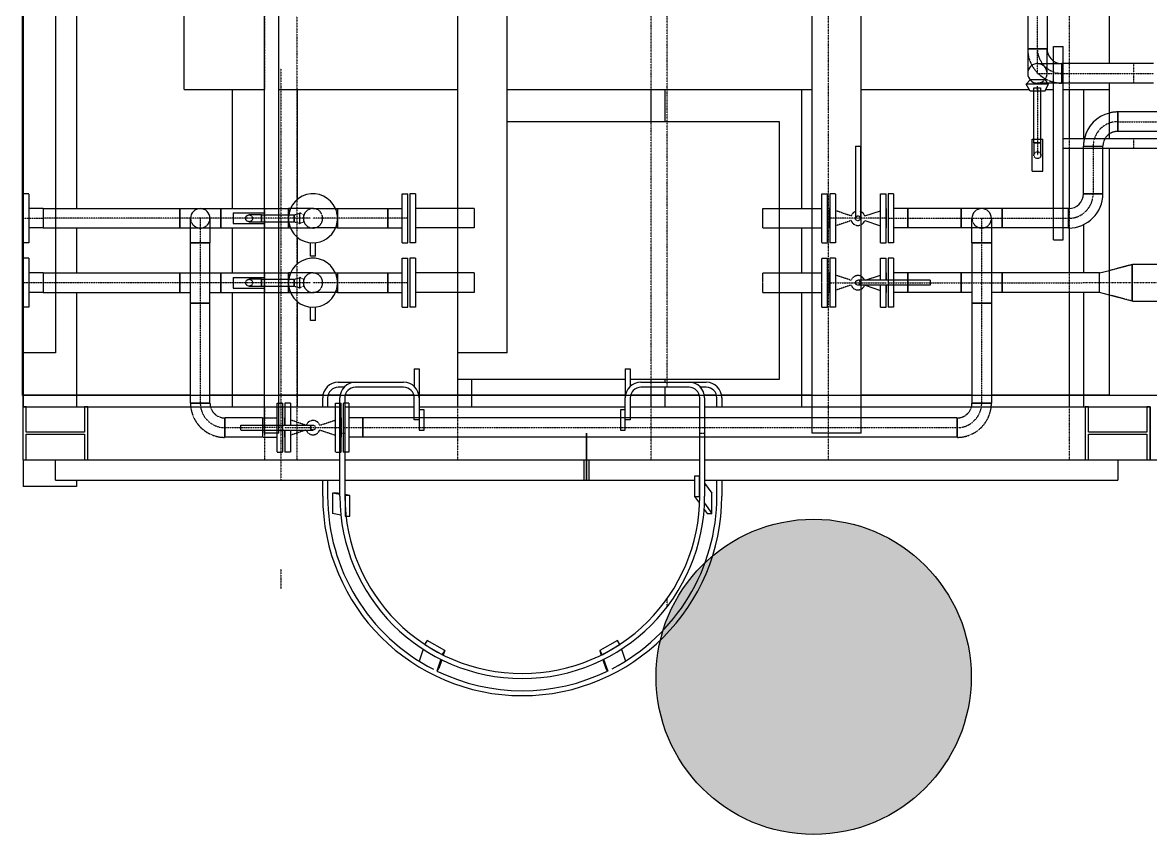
# Model space of a CAD drawing. Header units: millimetres. Extents: x -10011772 to -8149599, y 2847708 to 3434448.
# Drawn here: x -9499028 to -9492022, y 3147777 to 3152819 of the extents above; entities that cross this region are included whole.
import ezdxf

# ---------------------------------------------------------------- set-up
doc = ezdxf.new("R2010")
doc.units = ezdxf.units.MM
for name, pattern in [('DASHDOT2', [0.5, 0.25, -0.125, 0, -0.125]), ('DIVIDE2', [0.625, 0.25, -0.125, 0, -0.125, 0, -0.125]), ('HIDDEN2', [0.1875, 0.125, -0.0625])]:
    doc.linetypes.add(name, pattern=pattern)
doc.layers.add('总平面底图', color=9, linetype='Continuous')
doc.layers.add('电气-接地设计-接地线', color=3, linetype='接地线')
doc.styles.add('EESLTYPE', font='TXT.shx')
doc.linetypes.add('接地线', pattern='A,500,["/",EESLTYPE,S=200,R=0,X=0,Y=-100],-200,60,-200', length=960)

# ---------------------------------------------------------------- blocks, each defined once
blk = doc.blocks.new('总平面底图 爆炸危险区 LOCATION I')
at = {"layer": '总平面底图'}
for p, q in [((225213, 111527.7), (225213, 114327.7)), ((232813, 111527.7), (225213, 111527.7))]:
    blk.add_line(p, q, dxfattribs=at)
at = {"layer": '总平面底图', "linetype": 'Continuous'}
for p, q in [((228588.4, 112557.9), (228588.4, 114327.7)), ((225214.9, 114227.7), (225214.9, 111660.2)), ((225315, 114227.7), (225315, 111660.2)), ((226564.9, 111660.2), (226564.9, 113177.7)), ((226717.8, 111660.2), (226717.8, 113177.7)), ((227664.9, 111410.3), (227664.9, 113177.7)), ((227817.8, 111410.3), (227817.8, 113177.7)), ((225964.9, 111410.3), (225964.9, 112944)), ((226008.6, 111410.3), (226008.6, 112944)), ((225380, 112867.5), (225380, 112107.9)), ((225714.9, 112477.7), (225714.9, 112867.5)), ((225714.9, 112477.7), (225714.9, 112867.5)), ((228334.7, 112748.3), (228334.7, 112603.9)), ((228395, 112748.3), (228395, 112603.9)), ((228334.7, 112603.9), (228364.9, 112603.9)), ((228334.7, 112603.9), (228334.7, 112527.7)), ((228395, 112603.9), (228334.7, 112603.9)), ((228364.9, 112603.9), (228395, 112603.9)), ((228395, 112557.9), (228395, 112603.9)), ((228414.9, 112557.9), (228414.9, 112610.7)), ((228414.9, 112610.7), (228444.9, 112610.7)), ((228444.9, 112557.9), (228444.9, 112610.7)), ((228364.9, 112557.9), (228441.1, 112557.9)), ((228441.1, 112557.9), (228441.1, 112497.6)), ((228441.1, 112497.6), (228441.1, 112557.9)), ((228725.4, 112557.9), (228441.1, 112557.9)), ((228341.9, 112508.2), (228330.4, 112493.8)), ((228364.9, 112493.8), (228330.4, 112493.8)), ((228341.9, 112472.2), (228330.4, 112493.8)), ((228441.1, 112497.6), (228364.9, 112497.6)), ((228399.4, 112493.8), (228364.9, 112493.8)), ((228387.9, 112472.2), (228399.4, 112493.8)), ((228396.3, 112497.6), (228399.4, 112493.8)), ((228414.9, 112010.7), (228414.9, 112497.6)), ((228725.4, 112497.6), (228441.1, 112497.6)), ((228444.9, 112010.7), (228444.9, 112497.6)), ((228588.4, 112325.7), (228588.4, 112497.6)), ((225714.9, 112477.7), (225964.9, 112477.7)), ((225863.8, 112477.7), (225863.8, 112107.9)), ((226008.6, 112477.7), (226564.9, 112477.7)), ((226066, 112477.7), (226066, 112136.1)), ((226564.9, 112377.7), (226564.9, 112477.7)), ((226717.8, 112477.7), (227664.9, 112477.7)), ((227164.9, 112377.7), (227164.9, 112477.7)), ((227208.6, 112377.7), (227208.6, 112477.7)), ((227632.3, 112477.7), (227632.3, 112107.9)), ((227817.8, 112477.7), (228338.9, 112477.7)), ((228364.9, 112472.2), (228341.9, 112472.2)), ((228354.2, 112323.7), (228354.2, 112472.2)), ((228387.9, 112472.2), (228364.9, 112472.2)), ((228375.5, 112323.7), (228375.5, 112472.2)), ((228390.8, 112477.7), (228414.9, 112477.7)), ((228444.9, 112477.7), (228588.4, 112477.7)), ((228464.9, 112325.7), (228464.9, 112477.7)), ((228508.6, 112325.7), (228508.6, 112477.7)), ((226564.2, 112377.7), (226564.2, 111577.7)), ((226564.2, 112377.7), (226564.2, 111577.7)), ((226564.9, 112377.7), (226564.2, 112377.7)), ((226564.9, 112377.7), (226564.2, 112377.7)), ((227564.2, 112377.7), (226717.8, 112377.7)), ((227564.2, 112377.7), (226717.8, 112377.7)), ((227564.2, 111577.7), (227564.2, 112377.7)), ((227564.2, 111577.7), (227564.2, 112377.7)), ((228348.2, 112273.7), (228348.2, 112323.7)), ((228348.2, 112323.7), (228381.5, 112323.7)), ((228381.5, 112273.7), (228381.5, 112323.7)), ((228444.9, 112325.7), (228774.9, 112325.7)), ((228348.2, 112223.7), (228348.2, 112273.7)), ((228381.5, 112223.7), (228381.5, 112273.7)), ((228444.9, 112295.7), (228774.9, 112295.7)), ((228464.9, 112108), (228464.9, 112295.7)), ((228508, 112153.9), (228508, 112295.7)), ((228568.3, 112153.9), (228568.3, 112295.7)), ((228588.4, 111527.7), (228588.4, 112295.7)), ((228348.2, 112223.7), (228381.5, 112223.7)), ((226392.2, 112077.7), (226392.2, 112153.9)), ((226392.2, 112153.9), (226409.7, 112153.9)), ((226409.7, 112077.7), (226409.7, 112153.9)), ((226415.7, 112153.9), (226415.7, 112077.7)), ((226433.2, 112153.9), (226415.7, 112153.9)), ((226415.7, 112153.9), (226415.7, 112077.7)), ((226433.2, 112153.9), (226415.7, 112153.9)), ((226433.2, 112153.9), (226433.2, 112077.7)), ((226433.2, 112153.9), (226433.2, 112077.7)), ((227877.4, 112077.7), (227877.4, 112153.9)), ((227877.4, 112153.9), (227894.9, 112153.9)), ((227894.9, 112077.7), (227894.9, 112153.9)), ((227900.9, 112153.9), (227900.9, 112077.7)), ((227918.4, 112153.9), (227900.9, 112153.9)), ((227918.4, 112153.9), (227918.4, 112077.7)), ((228508, 112153.9), (228568.3, 112153.9)), ((228568.3, 112153.9), (228508, 112153.9)), ((225315, 112107.9), (225701.4, 112107.9)), ((225701.4, 112077.7), (225701.4, 112107.9)), ((225701.4, 112107.9), (225828.4, 112107.9)), ((225701.4, 112107.9), (225701.4, 112047.6)), ((225828.4, 112107.9), (225828.4, 112047.6)), ((225828.4, 112107.9), (225964.9, 112107.9)), ((225828.4, 112077.7), (225828.4, 112107.9)), ((226008.6, 112107.9), (226038.7, 112107.9)), ((226038.7, 112107.9), (226038.7, 112088.4)), ((226038.7, 112088.4), (226038.7, 112107.9)), ((226044.9, 112107.9), (226038.7, 112107.9)), ((226114.9, 112107.9), (226191.1, 112107.9)), ((226191.1, 112047.6), (226191.1, 112107.9)), ((226191.1, 112107.9), (226191.1, 112047.6)), ((226191.1, 112107.9), (226347.7, 112107.9)), ((226347.7, 112077.7), (226347.7, 112107.9)), ((226347.7, 112107.9), (226392.2, 112107.9)), ((226347.7, 112107.9), (226347.7, 112047.6)), ((226564.2, 112107.9), (226433.2, 112107.9)), ((226564.2, 112107.9), (226433.2, 112107.9)), ((227564.2, 112107.9), (227664.9, 112107.9)), ((227564.2, 112107.9), (227664.9, 112107.9)), ((227828.6, 112084.9), (227877.4, 112101.4)), ((227894.9, 112107.4), (227896.4, 112107.9)), ((227896.4, 112047.6), (227896.4, 112107.9)), ((227962.8, 112107.9), (227918.4, 112107.9)), ((227962.8, 112077.7), (227962.8, 112107.9)), ((228128.4, 112107.9), (227962.8, 112107.9)), ((227962.8, 112107.9), (227962.8, 112077.7)), ((228128.4, 112077.7), (228128.4, 112107.9)), ((228128.4, 112107.9), (228128.4, 112077.7)), ((228255.4, 112107.9), (228128.4, 112107.9)), ((228255.4, 112047.6), (228255.4, 112107.9)), ((228414.9, 112107.9), (228255.4, 112107.9)), ((228255.4, 112107.9), (228255.4, 112077.7)), ((228461.9, 112107.9), (228444.9, 112107.9)), ((228461.9, 112047.6), (228461.9, 112107.9)), ((228461.9, 112047.6), (228461.9, 112107.9)), ((225701.4, 112047.6), (225701.4, 112077.7)), ((225734.7, 112001.5), (225734.7, 112077.7)), ((225795, 112077.7), (225795, 112001.5)), ((225828.4, 112047.6), (225828.4, 112077.7)), ((225866.7, 112094.4), (225916.7, 112094.4)), ((225866.7, 112094.4), (225866.7, 112061.1)), ((225866.7, 112061.1), (225916.7, 112061.1)), ((225916.7, 112094.4), (225964.9, 112094.4)), ((225916.7, 112061.1), (225964.9, 112061.1)), ((226008.6, 112088.4), (226039.4, 112088.4)), ((226008.6, 112067), (226039.4, 112067)), ((226038.7, 112067), (226038.7, 112047.6)), ((226038.7, 112047.6), (226038.7, 112067)), ((226347.7, 112047.6), (226347.7, 112077.7)), ((226392.2, 112001.5), (226392.2, 112077.7)), ((226409.7, 112001.5), (226409.7, 112077.7)), ((226415.7, 112077.7), (226415.7, 112001.5)), ((226415.7, 112077.7), (226415.7, 112001.5)), ((226433.2, 112077.7), (226433.2, 112001.5)), ((226433.2, 112077.7), (226433.2, 112001.5)), ((227828.6, 112070.6), (227877.4, 112054)), ((227877.4, 112001.5), (227877.4, 112077.7)), ((227894.9, 112001.5), (227894.9, 112077.7)), ((227900.9, 112077.7), (227900.9, 112001.5)), ((227918.4, 112077.7), (227918.4, 112001.5)), ((227962.8, 112047.6), (227962.8, 112077.7)), ((227962.8, 112077.7), (227962.8, 112047.6)), ((228128.4, 112047.6), (228128.4, 112077.7)), ((228128.4, 112077.7), (228128.4, 112047.6)), ((228161.7, 112001.5), (228161.7, 112077.7)), ((228222.1, 112077.7), (228222.1, 112001.5)), ((228255.4, 112077.7), (228255.4, 112047.6)), ((225315, 112047.6), (225701.4, 112047.6)), ((225380, 112047.6), (225380, 111907.9)), ((225701.4, 112047.6), (225734.7, 112047.6)), ((225795, 112047.6), (225828.4, 112047.6)), ((225828.4, 112047.6), (225964.9, 112047.6)), ((225863.8, 112047.6), (225863.8, 111907.9)), ((226008.6, 112047.6), (226038.7, 112047.6)), ((226038.7, 112047.6), (226044.9, 112047.6)), ((226191.1, 112047.6), (226114.9, 112047.6)), ((226191.1, 112047.6), (226347.7, 112047.6)), ((226347.7, 112047.6), (226392.2, 112047.6)), ((226564.2, 112047.6), (226433.2, 112047.6)), ((226564.2, 112047.6), (226433.2, 112047.6)), ((227564.2, 112047.6), (227664.9, 112047.6)), ((227564.2, 112047.6), (227664.9, 112047.6)), ((227632.3, 112047.6), (227632.3, 111907.9)), ((227894.9, 112048.1), (227896.4, 112047.6)), ((227962.8, 112047.6), (227918.4, 112047.6)), ((228128.4, 112047.6), (227962.8, 112047.6)), ((228161.7, 112047.6), (228128.4, 112047.6)), ((228255.4, 112047.6), (228222.1, 112047.6)), ((228414.9, 112047.6), (228255.4, 112047.6)), ((228461.9, 112047.6), (228444.9, 112047.6)), ((228464.9, 111907.9), (228464.9, 112047.6)), ((228508.6, 111907.9), (228508.6, 112058.3)), ((225795, 112001.5), (225734.7, 112001.5)), ((225734.7, 112001.5), (225795, 112001.5)), ((225734.7, 111503.9), (225734.7, 112001.5)), ((225795, 111503.9), (225795, 112001.5)), ((226066, 112019.3), (226066, 111936.1)), ((226107.4, 111960.2), (226107.4, 112001.9)), ((226122.4, 111960.2), (226122.4, 112001.9)), ((226392.2, 112001.5), (226409.7, 112001.5)), ((226433.2, 112001.5), (226415.7, 112001.5)), ((226433.2, 112001.5), (226415.7, 112001.5)), ((227877.4, 112001.5), (227894.9, 112001.5)), ((227918.4, 112001.5), (227900.9, 112001.5)), ((228161.7, 112001.5), (228222.1, 112001.5)), ((228222.1, 112001.5), (228161.7, 112001.5)), ((228161.7, 112001.5), (228161.7, 111503.9)), ((228222.1, 112001.5), (228222.1, 111503.9)), ((228414.9, 112010.7), (228444.9, 112010.7)), ((226122.4, 111960.2), (226107.4, 111960.2)), ((226392.2, 111877.7), (226392.2, 111953.9)), ((226392.2, 111953.9), (226409.7, 111953.9)), ((226409.7, 111877.7), (226409.7, 111953.9)), ((226415.7, 111953.9), (226415.7, 111877.7)), ((226433.2, 111953.9), (226415.7, 111953.9)), ((226415.7, 111953.9), (226415.7, 111877.7)), ((226433.2, 111953.9), (226415.7, 111953.9)), ((226433.2, 111953.9), (226433.2, 111877.7)), ((226433.2, 111953.9), (226433.2, 111877.7)), ((227877.4, 111885.2), (227877.4, 111953.9)), ((227877.4, 111953.9), (227894.9, 111953.9)), ((227894.9, 111885.2), (227894.9, 111953.9)), ((227900.9, 111953.9), (227900.9, 111885.2)), ((227918.4, 111953.9), (227900.9, 111953.9)), ((227918.4, 111953.9), (227918.4, 111885.2)), ((225315, 111907.9), (225701.4, 111907.9)), ((225701.4, 111847.6), (225701.4, 111907.9)), ((225701.4, 111907.9), (225734.7, 111907.9)), ((225701.4, 111907.9), (225701.4, 111877.7)), ((225795, 111907.9), (225828.4, 111907.9)), ((225828.4, 111847.6), (225828.4, 111907.9)), ((225828.4, 111907.9), (225828.4, 111877.7)), ((225828.4, 111907.9), (225964.9, 111907.9)), ((225866.7, 111894.4), (225916.7, 111894.4)), ((225866.7, 111894.4), (225866.7, 111861.1)), ((225916.7, 111894.4), (225964.9, 111894.4)), ((226008.6, 111907.9), (226038.7, 111907.9)), ((226008.6, 111888.4), (226039.4, 111888.4)), ((226038.7, 111907.9), (226038.7, 111888.4)), ((226038.7, 111888.4), (226038.7, 111907.9)), ((226044.9, 111907.9), (226038.7, 111907.9)), ((226114.9, 111907.9), (226191.1, 111907.9)), ((226191.1, 111907.9), (226191.1, 111847.6)), ((226191.1, 111907.9), (226347.7, 111907.9)), ((226191.1, 111847.6), (226191.1, 111907.9)), ((226347.7, 111877.7), (226347.7, 111907.9)), ((226347.7, 111907.9), (226392.2, 111907.9)), ((226347.7, 111907.9), (226347.7, 111847.6)), ((226564.2, 111907.9), (226433.2, 111907.9)), ((226564.2, 111907.9), (226433.2, 111907.9)), ((227564.2, 111907.9), (227664.9, 111907.9)), ((227564.2, 111907.9), (227664.9, 111907.9)), ((227829.6, 111885.2), (227877.4, 111901.4)), ((227894.9, 111907.4), (227896.4, 111907.9)), ((227896.4, 111885.2), (227896.4, 111907.9)), ((227962.8, 111907.9), (227918.4, 111907.9)), ((227962.8, 111907.9), (227962.8, 111885.2)), ((227962.8, 111885.2), (227962.8, 111907.9)), ((228128.4, 111907.9), (227962.8, 111907.9)), ((228128.4, 111847.6), (228128.4, 111907.9)), ((228128.4, 111907.9), (228128.4, 111847.6)), ((228161.7, 111907.9), (228128.4, 111907.9)), ((228255.4, 111907.9), (228222.1, 111907.9)), ((228255.4, 111847.6), (228255.4, 111907.9)), ((228557.4, 111907.9), (228255.4, 111907.9)), ((228255.4, 111907.9), (228255.4, 111847.6)), ((228557.4, 111907.9), (228588.4, 111916.1)), ((228557.4, 111877.7), (228557.4, 111907.9)), ((228557.4, 111847.6), (228557.4, 111907.9)), ((225701.4, 111877.7), (225701.4, 111847.6)), ((225828.4, 111877.7), (225828.4, 111847.6)), ((225866.7, 111861.1), (225916.7, 111861.1)), ((225916.7, 111861.1), (225964.9, 111861.1)), ((226008.6, 111867), (226039.4, 111867)), ((226038.7, 111867), (226038.7, 111847.6)), ((226038.7, 111847.6), (226038.7, 111867)), ((226347.7, 111847.6), (226347.7, 111877.7)), ((226392.2, 111801.5), (226392.2, 111877.7)), ((226409.7, 111801.5), (226409.7, 111877.7)), ((226415.7, 111877.7), (226415.7, 111801.5)), ((226415.7, 111877.7), (226415.7, 111801.5)), ((226433.2, 111877.7), (226433.2, 111801.5)), ((226433.2, 111877.7), (226433.2, 111801.5)), ((228031.4, 111885.2), (227817.8, 111885.2)), ((228031.4, 111870.2), (227817.8, 111870.2)), ((227829.6, 111870.2), (227877.4, 111854)), ((227877.4, 111801.5), (227877.4, 111870.2)), ((227894.9, 111801.5), (227894.9, 111870.2)), ((227896.4, 111847.6), (227896.4, 111870.2)), ((227900.9, 111870.2), (227900.9, 111801.5)), ((227918.4, 111870.2), (227918.4, 111801.5)), ((227962.8, 111870.2), (227962.8, 111847.6)), ((227962.8, 111847.6), (227962.8, 111870.2)), ((228031.4, 111885.2), (228031.4, 111877.7)), ((228031.4, 111877.7), (228031.4, 111870.2)), ((228557.4, 111847.6), (228557.4, 111877.7)), ((225315, 111847.6), (225701.4, 111847.6)), ((225380, 111847.6), (225380, 111492.8)), ((225701.4, 111847.6), (225734.7, 111847.6)), ((225795, 111847.6), (225828.4, 111847.6)), ((225828.4, 111847.6), (225964.9, 111847.6)), ((225863.8, 111847.6), (225863.8, 111492.8)), ((226008.6, 111847.6), (226038.7, 111847.6)), ((226038.7, 111847.6), (226044.9, 111847.6)), ((226066, 111819.3), (226066, 111492.8)), ((226191.1, 111847.6), (226114.9, 111847.6)), ((226191.1, 111847.6), (226347.7, 111847.6)), ((226347.7, 111847.6), (226392.2, 111847.6)), ((226564.2, 111847.6), (226433.2, 111847.6)), ((226564.2, 111847.6), (226433.2, 111847.6)), ((227564.2, 111847.6), (227664.9, 111847.6)), ((227564.2, 111847.6), (227664.9, 111847.6)), ((227632.3, 111847.6), (227632.3, 111492.8)), ((227894.9, 111848.1), (227896.4, 111847.6)), ((227962.8, 111847.6), (227918.4, 111847.6)), ((228128.4, 111847.6), (227962.8, 111847.6)), ((228161.7, 111847.6), (228128.4, 111847.6)), ((228255.4, 111847.6), (228222.1, 111847.6)), ((228557.4, 111847.6), (228255.4, 111847.6)), ((228464.9, 111492.8), (228464.9, 111847.6)), ((228508.6, 111492.8), (228508.6, 111847.6)), ((228588.4, 111839.3), (228557.4, 111847.6)), ((226107.4, 111760.2), (226107.4, 111801.9)), ((226122.4, 111760.2), (226122.4, 111801.9)), ((226392.2, 111801.5), (226409.7, 111801.5)), ((226433.2, 111801.5), (226415.7, 111801.5)), ((226433.2, 111801.5), (226415.7, 111801.5)), ((227877.4, 111801.5), (227894.9, 111801.5)), ((227918.4, 111801.5), (227900.9, 111801.5)), ((226122.4, 111760.2), (226107.4, 111760.2)), ((225315, 111660.2), (225214.9, 111660.2)), ((225214.9, 111660.2), (225214.9, 111492.8)), ((226717.8, 111660.2), (226564.9, 111660.2)), ((226429.6, 111610.3), (226444.8, 111610.3)), ((226429.6, 111610.3), (226429.6, 111555.3)), ((226444.8, 111610.3), (226444.8, 111520.1)), ((227084.9, 111610.3), (227100.2, 111610.3)), ((227084.9, 111610.3), (227084.9, 111520.1)), ((227100.2, 111610.3), (227100.2, 111555.3)), ((226564.2, 111577.7), (227084.9, 111577.7)), ((226564.2, 111577.7), (227084.9, 111577.7)), ((226564.9, 111492.8), (226564.9, 111577.7)), ((226608.6, 111492.8), (226608.6, 111577.7)), ((227100.2, 111577.7), (227564.2, 111577.7)), ((227100.2, 111577.7), (227564.2, 111577.7)), ((227164.9, 111568.4), (227164.9, 111577.7)), ((227208.6, 111568.4), (227208.6, 111577.7)), ((226193.4, 111568.4), (226246.7, 111568.4)), ((226211.5, 111553.1), (226193.4, 111553.1)), ((226246.7, 111568.4), (226396.6, 111568.4)), ((226396.6, 111553.1), (226246.7, 111553.1)), ((227133.2, 111568.4), (227283, 111568.4)), ((227283, 111553.1), (227133.2, 111553.1)), ((227164.9, 111492.8), (227164.9, 111553.1)), ((227208.6, 111492.8), (227208.6, 111553.1)), ((227283, 111568.4), (227336.4, 111568.4)), ((227336.4, 111553.1), (227318.2, 111553.1)), ((225214.9, 111492.8), (225214.9, 111529.9)), ((225214.9, 111529.9), (225734.7, 111529.9)), ((225795, 111503.9), (225734.7, 111503.9)), ((225734.7, 111503.9), (225795, 111503.9)), ((225795, 111529.9), (225964.9, 111529.9)), ((226008.6, 111529.9), (226146.1, 111529.9)), ((226008.6, 111503.9), (226021.5, 111503.9)), ((226021.5, 111492.8), (226021.5, 111503.9)), ((226027.5, 111503.9), (226027.5, 111492.8)), ((226045, 111503.9), (226027.5, 111503.9)), ((226045, 111503.9), (226045, 111492.8)), ((226145.1, 111492.8), (226145.1, 111520.1)), ((226160.4, 111520.1), (226160.4, 111492.8)), ((226161.8, 111529.9), (226199.5, 111529.9)), ((226184.7, 111492.8), (226184.7, 111503.9)), ((226184.7, 111503.9), (226198.5, 111503.9)), ((226198.5, 111215.3), (226198.5, 111520.1)), ((226213.7, 111520.1), (226213.7, 111215.3)), ((226225.8, 111503.9), (226213.7, 111503.9)), ((226215.2, 111529.9), (226428.1, 111529.9)), ((226225.8, 111503.9), (226225.8, 111492.8)), ((226429.6, 111451.5), (226429.6, 111520.1)), ((226444.8, 111529.9), (227084.9, 111529.9)), ((226444.8, 111520.1), (226444.8, 111483.3)), ((227084.9, 111483.3), (227084.9, 111520.1)), ((227100.2, 111520.1), (227100.2, 111451.5)), ((227101.6, 111529.9), (227314.6, 111529.9)), ((227316.1, 111215.3), (227316.1, 111520.1)), ((227330.3, 111529.9), (227367.9, 111529.9)), ((227331.3, 111520.1), (227331.3, 111215.3)), ((227369.4, 111492.8), (227369.4, 111520.1)), ((227383.6, 111529.9), (227664.9, 111529.9)), ((227384.6, 111520.1), (227384.6, 111492.8)), ((227817.8, 111529.9), (228161.7, 111529.9)), ((228222.1, 111503.9), (228161.7, 111503.9)), ((228161.7, 111503.9), (228222.1, 111503.9)), ((228222.1, 111529.9), (228588.4, 111529.9)), ((228741.3, 111527.7), (228588.4, 111527.7)), ((225214.2, 111492.8), (225214.2, 111327.7)), ((225224.3, 111492.8), (225214.2, 111492.8)), ((225214.9, 111327.7), (225214.9, 111492.8)), ((225214.9, 111492.8), (226198.5, 111492.8)), ((225224.3, 111413.4), (225224.3, 111492.8)), ((225415.6, 111492.8), (225405.4, 111492.8)), ((225405.4, 111492.8), (225405.4, 111413.4)), ((225415.6, 111327.7), (225415.6, 111492.8)), ((226213.7, 111492.8), (226429.6, 111492.8)), ((226444.8, 111492.8), (227084.9, 111492.8)), ((226460.1, 111483.3), (226444.8, 111483.3)), ((226444.8, 111483.3), (226444.8, 111419.8)), ((226460.1, 111419.8), (226460.1, 111483.3)), ((227084.9, 111483.3), (227069.7, 111483.3)), ((227069.7, 111483.3), (227069.7, 111419.8)), ((227084.9, 111419.8), (227084.9, 111483.3)), ((227100.2, 111492.8), (227316.1, 111492.8)), ((227331.3, 111492.8), (228714.9, 111492.8)), ((228513.5, 111492.8), (228513.5, 111327.7)), ((228523.6, 111492.8), (228513.5, 111492.8)), ((228523.6, 111413.4), (228523.6, 111492.8)), ((228714.9, 111492.8), (228704.7, 111492.8)), ((228704.7, 111492.8), (228704.7, 111413.4)), ((228714.9, 111327.7), (228714.9, 111492.8)), ((228714.9, 111492.8), (228714.9, 111327.7)), ((226444.8, 111451.5), (226429.6, 111451.5)), ((227100.2, 111451.5), (227084.9, 111451.5)), ((225405.4, 111413.4), (225224.3, 111413.4)), ((225224.3, 111327.7), (225224.3, 111407.2)), ((225224.3, 111407.2), (225405.4, 111407.2)), ((225405.4, 111407.2), (225405.4, 111327.7)), ((226008.6, 111410.3), (225964.9, 111410.3)), ((226444.8, 111419.8), (226460.1, 111419.8)), ((226964.9, 111410.3), (226964.9, 111264.2)), ((226964.9, 111264.2), (226964.9, 111410.3)), ((227069.7, 111419.8), (227084.9, 111419.8)), ((227817.8, 111410.3), (227664.9, 111410.3)), ((228704.7, 111413.4), (228523.6, 111413.4)), ((228523.6, 111327.7), (228523.6, 111407.2)), ((228523.6, 111407.2), (228704.7, 111407.2)), ((228704.7, 111407.2), (228704.7, 111327.7)), ((225214.2, 111327.7), (225224.3, 111327.7)), ((225214.9, 111327.7), (226198.5, 111327.7)), ((225214.9, 111327.7), (225214.9, 111245.2)), ((225314.9, 111264.2), (225314.9, 111327.7)), ((225405.4, 111327.7), (225415.6, 111327.7)), ((226213.7, 111327.7), (227316.1, 111327.7)), ((226956.7, 111327.7), (226956.7, 111264.2)), ((226973.1, 111264.2), (226973.1, 111327.7)), ((227331.3, 111327.7), (228714.9, 111327.7)), ((228513.5, 111327.7), (228523.6, 111327.7)), ((228614.2, 111327.7), (228614.2, 111264.2)), ((228704.7, 111327.7), (228714.9, 111327.7)), ((228714.9, 111327.7), (232814.9, 111327.7)), ((225314.9, 111264.2), (226198.5, 111264.2)), ((225380, 111264.2), (225380, 111245.2)), ((226145.1, 111215.3), (226145.1, 111264.2)), ((226160.4, 111264.2), (226160.4, 111215.3)), ((226213.7, 111264.2), (226956.7, 111264.2)), ((226956.7, 111264.2), (226964.9, 111264.2)), ((226964.9, 111264.2), (226973.1, 111264.2)), ((226973.1, 111264.2), (227300, 111264.2)), ((227315.2, 111277.5), (227300, 111277.5)), ((227300, 111277.5), (227300, 111214)), ((227315.2, 111214), (227315.2, 111277.5)), ((227315.2, 111264.2), (227316.1, 111264.2)), ((227331.3, 111264.2), (228614.2, 111264.2)), ((227331.3, 111255.4), (227354.1, 111224.1)), ((227369.4, 111215.3), (227369.4, 111264.2)), ((227384.6, 111264.2), (227384.6, 111215.3)), ((225380, 111245.2), (225214.9, 111245.2)), ((226190.8, 111224.2), (226175.6, 111224.2)), ((226175.6, 111224.2), (226175.6, 111160.7)), ((226198.5, 111219.7), (226175.6, 111224.2)), ((226198.5, 111222.7), (226190.8, 111224.2)), ((227354.2, 111160.8), (227354.1, 111224.1)), ((226229.8, 111216.6), (226213.7, 111219.7)), ((226214.6, 111216.6), (226213.7, 111216.8)), ((226229.8, 111216.6), (226214.6, 111216.6)), ((226214.6, 111216.6), (226214.6, 111153.1)), ((226229.8, 111204.4), (226229.8, 111216.6)), ((226229.8, 111153.1), (226229.8, 111216.6)), ((226229.8, 111216.6), (226229.8, 111216.6)), ((227300, 111214), (227315.2, 111214)), ((227300, 111214), (227315.6, 111192.7)), ((227315.2, 111214.1), (227316.1, 111213)), ((227330.8, 111192.7), (227354.2, 111160.8)), ((226201.6, 111155.6), (226175.6, 111160.7)), ((226214.6, 111153.1), (226229.8, 111153.1)), ((227329.7, 111173.3), (227338.9, 111160.7)), ((227338.9, 111160.7), (227354.2, 111160.8)), ((226469.4, 110767), (226461.8, 110753.8)), ((226469.3, 110766.9), (226466, 110761.2)), ((226469.3, 110766.9), (226469.3, 110766.9)), ((226524.4, 110735.3), (226469.4, 110767)), ((227060.3, 110767), (227005.4, 110735.3)), ((227060.3, 110767.1), (227038.6, 110754.5)), ((227060.3, 110767), (227060.3, 110767.1)), ((227068, 110753.8), (227060.3, 110767)), ((226457, 110739.8), (226444.4, 110702.7)), ((226461.8, 110753.8), (226516.8, 110722.1)), ((226524.4, 110735.4), (226500.8, 110748.9)), ((226516.8, 110722.1), (226524.4, 110735.3)), ((226524.4, 110735.2), (226519.7, 110721.6)), ((226524.4, 110735.3), (226524.4, 110735.4)), ((226524.4, 110735.4), (226524.4, 110735.3)), ((227005.4, 110735.3), (227013, 110722.1)), ((227005.4, 110735.2), (227005.4, 110735.1)), ((227005.4, 110735.1), (227008.8, 110729.3)), ((227005.4, 110735.1), (227010, 110721.6)), ((227013, 110722.1), (227068, 110753.8)), ((227067.5, 110754.6), (227064.5, 110759.8)), ((227072.7, 110739.8), (227085.4, 110702.7)), ((226512.2, 110708.4), (226499.6, 110671.4)), ((226514.8, 110707.1), (226505.4, 110679.6)), ((226517.3, 110722.9), (226520.2, 110728)), ((227015, 110707.1), (227024.4, 110679.3)), ((227017.7, 110708.4), (227030.4, 110671.1)), ((226500.8, 110671.5), (226505.4, 110679.6)), ((227024.4, 110679.3), (227029, 110671.5))]:
    blk.add_line(p, q, dxfattribs=at)
at = {"layer": '总平面底图', "linetype": 'DASHDOT2'}
for p, q in [((227164.9, 112477.7), (227164.9, 113994.4)), ((226064.9, 113677.7), (226064.9, 112477.7)), ((227714.9, 113692.2), (227714.9, 111327.7)), ((228464.9, 112477.7), (228464.9, 113694.4)), ((226564.9, 112477.7), (226564.9, 113177.7)), ((225964.9, 112784.2), (225964.9, 112477.7)), ((227214.9, 111568.4), (227214.9, 112777.7)), ((228664.8, 112497.6), (228664.8, 112557.9)), ((226014.9, 112542.7), (226014.9, 112477.7)), ((226014.9, 112477.7), (226014.9, 111503.9)), ((226064.9, 112477.7), (226064.9, 111492.8)), ((226564.9, 111577.7), (226564.9, 112377.7)), ((227164.9, 111577.7), (227164.9, 112377.7)), ((228464.9, 112295.7), (228464.9, 112325.7)), ((228664.8, 112295.7), (228664.8, 112325.7)), ((225964.9, 112107.9), (225964.9, 112047.6)), ((228464.9, 112047.6), (228464.9, 112108)), ((225964.9, 111907.9), (225964.9, 111847.6)), ((228464.9, 111847.6), (228464.9, 111907.9)), ((228588.4, 111877.7), (228506.9, 111877.7)), ((228741.3, 111877.7), (228588.4, 111877.7)), ((227164.9, 111553.1), (227164.9, 111568.4)), ((227214.9, 111553.1), (227214.9, 111568.4)), ((226014.9, 111503.9), (226014.9, 111264.2)), ((225964.9, 111492.8), (225964.9, 111327.7)), ((226064.9, 111492.8), (226064.9, 111327.7)), ((226564.9, 111327.7), (226564.9, 111492.8)), ((227164.9, 111327.7), (227164.9, 111492.8)), ((228464.9, 111327.7), (228464.9, 111492.8)), ((226198.5, 111410.3), (226213.7, 111410.3)), ((227316.1, 111410.3), (227331.3, 111410.3)), ((226014.9, 110988), (226014.9, 110927.6)), ((227214.9, 110871.3), (227214.9, 110897))]:
    blk.add_line(p, q, dxfattribs=at)
at = {"layer": '总平面底图', "linetype": 'DIVIDE2'}
for p, q in [((228364.9, 112603.9), (228364.9, 112748.3)), ((228364.9, 112603.9), (228364.9, 112603.9)), ((228364.9, 112603.9), (228364.9, 112603.9)), ((228364.9, 112557.9), (228364.9, 112603.9)), ((228364.9, 112527.7), (228364.9, 112557.9)), ((228364.9, 112527.7), (228441.1, 112527.7)), ((228441.1, 112527.7), (228441.1, 112527.7)), ((228441.1, 112527.7), (228441.1, 112527.7)), ((228441.1, 112527.7), (228725.4, 112527.7)), ((228364.9, 112483.1), (228364.9, 112488)), ((228364.9, 112488), (228364.9, 112488)), ((228364.9, 112483.1), (228364.9, 112472.2)), ((228364.9, 112472.2), (228364.9, 112483.1)), ((228364.9, 112472.2), (228364.9, 112323.7)), ((228614.3, 112377.7), (228614.3, 112377.7)), ((228614.3, 112377.7), (228614.3, 112377.7)), ((228614.3, 112377.7), (228741.3, 112377.7)), ((228364.9, 112323.7), (228364.9, 112311.8)), ((228364.9, 112311.8), (228364.9, 112311.8)), ((228364.9, 112311.8), (228364.9, 112311.8)), ((228364.9, 112311.8), (228364.9, 112273.7)), ((228538.1, 112301.5), (228538.1, 112295.7)), ((228538.1, 112301.5), (228538.1, 112301.5)), ((228538.1, 112301.5), (228538.1, 112301.5)), ((228538.1, 112295.7), (228538.1, 112153.9)), ((228538.1, 112153.9), (228538.1, 112153.9)), ((228538.1, 112153.9), (228538.1, 112153.9)), ((225214.9, 112077.7), (225276.9, 112077.7)), ((225315, 112077.7), (225276.9, 112077.7)), ((225701.4, 112077.7), (225315, 112077.7)), ((225734.7, 112077.7), (225701.4, 112077.7)), ((225701.4, 112077.7), (225701.4, 112077.7)), ((225701.4, 112077.7), (225701.4, 112077.7)), ((225795, 112077.7), (225734.7, 112077.7)), ((225764.9, 112077.7), (225764.9, 112001.5)), ((225828.4, 112077.7), (225795, 112077.7)), ((225866.7, 112077.7), (225828.4, 112077.7)), ((225828.4, 112077.7), (225828.4, 112077.7)), ((225916.7, 112077.7), (225866.7, 112077.7)), ((225954.8, 112077.7), (225916.7, 112077.7)), ((225954.8, 112077.7), (225954.8, 112077.7)), ((225954.8, 112077.7), (225954.8, 112077.7)), ((226008.6, 112077.7), (225954.8, 112077.7)), ((226038.7, 112077.7), (226008.6, 112077.7)), ((226056.3, 112077.7), (226038.7, 112077.7)), ((226107.4, 112077.7), (226056.3, 112077.7)), ((226056.3, 112077.7), (226056.3, 112077.7)), ((226056.3, 112077.7), (226056.3, 112077.7)), ((226191.1, 112077.7), (226114.9, 112077.7)), ((226191.1, 112077.7), (226191.1, 112077.7)), ((226191.1, 112077.7), (226191.1, 112077.7)), ((226347.7, 112077.7), (226191.1, 112077.7)), ((226409.7, 112077.7), (226347.7, 112077.7)), ((227817.8, 112077.7), (227718.6, 112077.7)), ((227896.4, 112077.7), (227817.8, 112077.7)), ((227900.9, 112077.7), (227962.8, 112077.7)), ((227962.8, 112077.7), (228128.4, 112077.7)), ((228128.4, 112077.7), (228161.7, 112077.7)), ((228128.4, 112077.7), (228128.4, 112077.7)), ((228161.7, 112077.7), (228222.1, 112077.7)), ((228191.9, 112001.5), (228191.9, 112077.7)), ((228222.1, 112077.7), (228255.4, 112077.7)), ((228255.4, 112077.7), (228414.9, 112077.7)), ((228255.4, 112077.7), (228255.4, 112077.7)), ((228255.4, 112077.7), (228255.4, 112077.7)), ((228414.9, 112077.7), (228444.9, 112077.7)), ((228444.9, 112077.7), (228461.9, 112077.7)), ((228461.9, 112077.7), (228461.9, 112077.7)), ((228461.9, 112077.7), (228461.9, 112077.7)), ((225764.9, 112001.5), (225764.9, 112001.5)), ((225764.9, 112001.5), (225764.9, 112001.5)), ((225764.9, 112001.5), (225764.9, 111503.9)), ((228191.9, 112001.5), (228191.9, 112001.5)), ((228191.9, 112001.5), (228191.9, 112001.5)), ((228191.9, 111503.9), (228191.9, 112001.5)), ((225276.9, 111877.7), (225214.9, 111877.7)), ((225315, 111877.7), (225276.9, 111877.7)), ((225701.4, 111877.7), (225315, 111877.7)), ((225701.4, 111877.7), (225701.4, 111877.7)), ((225701.4, 111877.7), (225701.4, 111877.7)), ((225734.7, 111877.7), (225701.4, 111877.7)), ((225795, 111877.7), (225734.7, 111877.7)), ((225828.4, 111877.7), (225795, 111877.7)), ((225828.4, 111877.7), (225828.4, 111877.7)), ((225866.7, 111877.7), (225828.4, 111877.7)), ((225916.7, 111877.7), (225866.7, 111877.7)), ((225954.8, 111877.7), (225916.7, 111877.7)), ((226008.6, 111877.7), (225954.8, 111877.7)), ((225954.8, 111877.7), (225954.8, 111877.7)), ((225954.8, 111877.7), (225954.8, 111877.7)), ((226038.7, 111877.7), (226008.6, 111877.7)), ((226056.3, 111877.7), (226038.7, 111877.7)), ((226107.4, 111877.7), (226056.3, 111877.7)), ((226056.3, 111877.7), (226056.3, 111877.7)), ((226056.3, 111877.7), (226056.3, 111877.7)), ((226191.1, 111877.7), (226114.9, 111877.7)), ((226347.7, 111877.7), (226191.1, 111877.7)), ((226191.1, 111877.7), (226191.1, 111877.7)), ((226191.1, 111877.7), (226191.1, 111877.7)), ((226409.7, 111877.7), (226347.7, 111877.7)), ((227718.6, 111877.7), (227817.8, 111877.7)), ((227817.8, 111877.7), (227896.4, 111877.7)), ((227900.9, 111877.7), (227962.8, 111877.7)), ((227962.8, 111877.7), (228031.4, 111877.7)), ((228031.4, 111877.7), (228128.4, 111877.7)), ((228128.4, 111877.7), (228161.7, 111877.7)), ((228128.4, 111877.7), (228128.4, 111877.7)), ((228161.7, 111877.7), (228222.1, 111877.7)), ((228222.1, 111877.7), (228255.4, 111877.7)), ((228255.4, 111877.7), (228506.9, 111877.7)), ((228255.4, 111877.7), (228255.4, 111877.7)), ((228255.4, 111877.7), (228255.4, 111877.7)), ((225764.9, 111503.9), (225764.9, 111503.9)), ((225764.9, 111503.9), (225764.9, 111503.9)), ((228191.9, 111503.9), (228191.9, 111503.9)), ((228191.9, 111503.9), (228191.9, 111503.9)), ((225841.1, 111427.7), (225841.1, 111427.7)), ((225841.1, 111427.7), (225841.1, 111427.7)), ((225841.1, 111427.7), (225959.6, 111427.7)), ((226021.5, 111427.7), (225959.6, 111427.7)), ((226026, 111427.7), (226203.8, 111427.7)), ((226208.2, 111427.7), (226270.2, 111427.7)), ((226270.2, 111427.7), (228115.7, 111427.7)), ((228115.7, 111427.7), (228115.7, 111427.7)), ((228115.7, 111427.7), (228115.7, 111427.7))]:
    blk.add_line(p, q, dxfattribs=at)
at = {"layer": '总平面底图', "linetype": 'HIDDEN2'}
for p, q in [((228395, 112527.7), (228395, 112557.9)), ((228414.9, 112497.6), (228414.9, 112557.9)), ((228444.9, 112497.6), (228444.9, 112557.9)), ((228364.9, 112508.2), (228341.9, 112508.2)), ((228354.2, 112483.1), (228364.9, 112483.1)), ((228354.2, 112472.2), (228354.2, 112483.1)), ((228387.9, 112508.2), (228364.9, 112508.2)), ((228364.9, 112483.1), (228375.5, 112483.1)), ((228375.5, 112472.2), (228375.5, 112483.1)), ((228387.9, 112508.2), (228396.3, 112497.6)), ((228614.3, 112407.9), (228614.3, 112347.6)), ((228614.3, 112377.7), (228614.3, 112407.9)), ((228741.3, 112407.9), (228614.3, 112407.9)), ((228614.3, 112347.6), (228614.3, 112377.7)), ((228741.3, 112347.6), (228614.3, 112347.6)), ((228354.2, 112311.8), (228354.2, 112323.7)), ((228354.2, 112311.8), (228364.9, 112311.8)), ((228364.9, 112311.8), (228354.2, 112311.8)), ((228354.2, 112311.8), (228354.2, 112273.7)), ((228364.9, 112311.8), (228375.5, 112311.8)), ((228375.5, 112311.8), (228364.9, 112311.8)), ((228375.5, 112311.8), (228375.5, 112323.7)), ((228375.5, 112273.7), (228375.5, 112311.8)), ((227800, 112301.6), (227807.5, 112301.6)), ((227800, 112301.6), (227800, 112077.7)), ((227807.5, 112301.6), (227815, 112301.6)), ((227815, 112301.6), (227815, 112077.7)), ((228508, 112301.5), (228568.3, 112301.5)), ((228508, 112295.7), (228508, 112301.5)), ((228508, 112301.5), (228568.3, 112301.5)), ((228568.3, 112295.7), (228568.3, 112301.5)), ((225232.4, 112153.9), (225214.9, 112153.9)), ((225232.4, 112153.9), (225232.4, 112077.7)), ((227695.1, 112077.7), (227695.1, 112153.9)), ((227695.1, 112153.9), (227712.6, 112153.9)), ((227712.6, 112077.7), (227712.6, 112153.9)), ((227720.1, 112153.9), (227720.1, 112077.7)), ((227737.7, 112153.9), (227720.1, 112153.9)), ((227737.7, 112153.9), (227737.7, 112077.7)), ((225276.9, 112107.9), (225232.4, 112107.9)), ((225276.9, 112107.9), (225276.9, 112077.7)), ((225276.9, 112107.9), (225276.9, 112047.6)), ((225276.9, 112107.9), (225315, 112107.9)), ((225964.9, 112107.9), (226008.6, 112107.9)), ((226114.9, 112107.9), (226044.9, 112107.9)), ((226615.7, 112107.9), (226564.2, 112107.9)), ((226615.7, 112107.9), (226615.7, 112077.7)), ((227512.6, 112077.7), (227512.6, 112107.9)), ((227512.6, 112107.9), (227564.2, 112107.9)), ((227664.9, 112107.9), (227695.1, 112107.9)), ((227718.6, 112107.9), (227718.6, 112077.7)), ((227720.1, 112107.4), (227718.6, 112107.9)), ((227786.5, 112084.9), (227737.7, 112101.4)), ((228444.9, 112107.9), (228414.9, 112107.9)), ((225232.4, 112077.7), (225232.4, 112001.5)), ((225276.9, 112077.7), (225276.9, 112047.6)), ((225954.8, 112088.4), (225916.7, 112088.4)), ((225916.7, 112067), (225954.8, 112067)), ((225954.8, 112077.7), (225954.8, 112088.4)), ((225954.8, 112088.4), (225954.8, 112077.7)), ((225954.8, 112088.4), (226008.6, 112088.4)), ((225954.8, 112067), (225954.8, 112077.7)), ((225954.8, 112077.7), (225954.8, 112067)), ((225954.8, 112067), (226008.6, 112067)), ((226038.7, 112088.4), (226038.7, 112067)), ((226038.7, 112077.7), (226038.7, 112088.4)), ((226038.7, 112067), (226038.7, 112077.7)), ((226039.4, 112088.4), (226056.3, 112088.4)), ((226039.4, 112067), (226056.3, 112067)), ((226056.3, 112088.4), (226074.5, 112093.7)), ((226056.3, 112088.4), (226056.3, 112077.7)), ((226056.3, 112067), (226056.3, 112088.4)), ((226056.3, 112077.7), (226056.3, 112067)), ((226056.3, 112067), (226074.5, 112061.7)), ((226074.5, 112061.7), (226074.5, 112093.7)), ((226086.7, 112088.4), (226074.5, 112093.7)), ((226086.7, 112067), (226074.5, 112061.7)), ((226086.7, 112067), (226086.7, 112088.4)), ((226615.7, 112077.7), (226615.7, 112047.6)), ((227512.6, 112047.6), (227512.6, 112077.7)), ((227695.1, 112001.5), (227695.1, 112077.7)), ((227712.6, 112001.5), (227712.6, 112077.7)), ((227718.6, 112077.7), (227718.6, 112047.6)), ((227720.1, 112077.7), (227720.1, 112001.5)), ((227737.7, 112077.7), (227737.7, 112001.5)), ((227786.5, 112070.6), (227737.7, 112054)), ((225276.9, 112047.6), (225232.4, 112047.6)), ((225276.9, 112047.6), (225315, 112047.6)), ((225734.7, 112047.6), (225795, 112047.6)), ((225964.9, 112047.6), (226008.6, 112047.6)), ((226044.9, 112047.6), (226114.9, 112047.6)), ((226615.7, 112047.6), (226564.2, 112047.6)), ((227512.6, 112047.6), (227564.2, 112047.6)), ((227664.9, 112047.6), (227695.1, 112047.6)), ((227720.1, 112048.1), (227718.6, 112047.6)), ((228222.1, 112047.6), (228161.7, 112047.6)), ((228444.9, 112047.6), (228414.9, 112047.6)), ((225232.4, 112001.5), (225214.9, 112001.5)), ((227695.1, 112001.5), (227712.6, 112001.5)), ((227737.7, 112001.5), (227720.1, 112001.5)), ((225232.4, 111953.9), (225214.9, 111953.9)), ((225232.4, 111953.9), (225232.4, 111877.7)), ((227695.1, 111877.7), (227695.1, 111953.9)), ((227695.1, 111953.9), (227712.6, 111953.9)), ((227712.6, 111877.7), (227712.6, 111953.9)), ((227720.1, 111953.9), (227720.1, 111877.7)), ((227737.7, 111953.9), (227720.1, 111953.9)), ((227737.7, 111953.9), (227737.7, 111877.7)), ((228588.4, 111916.1), (228659, 111934.9)), ((228659, 111877.7), (228659, 111934.9)), ((228659, 111934.9), (228659, 111877.7)), ((228659, 111934.9), (228741.3, 111934.9)), ((225276.9, 111907.9), (225232.4, 111907.9)), ((225276.9, 111907.9), (225276.9, 111877.7)), ((225276.9, 111907.9), (225276.9, 111877.7)), ((225276.9, 111907.9), (225315, 111907.9)), ((225734.7, 111907.9), (225795, 111907.9)), ((225954.8, 111888.4), (225916.7, 111888.4)), ((225954.8, 111888.4), (225954.8, 111877.7)), ((225954.8, 111888.4), (226008.6, 111888.4)), ((225954.8, 111877.7), (225954.8, 111888.4)), ((225964.9, 111907.9), (226008.6, 111907.9)), ((226038.7, 111888.4), (226038.7, 111877.7)), ((226038.7, 111877.7), (226038.7, 111888.4)), ((226039.4, 111888.4), (226056.3, 111888.4)), ((226114.9, 111907.9), (226044.9, 111907.9)), ((226056.3, 111888.4), (226074.5, 111893.7)), ((226056.3, 111888.4), (226056.3, 111877.7)), ((226056.3, 111867), (226056.3, 111888.4)), ((226074.5, 111861.7), (226074.5, 111893.7)), ((226086.7, 111888.4), (226074.5, 111893.7)), ((226086.7, 111867), (226086.7, 111888.4)), ((226615.7, 111907.9), (226564.2, 111907.9)), ((226615.7, 111907.9), (226615.7, 111877.7)), ((227512.6, 111877.7), (227512.6, 111907.9)), ((227512.6, 111907.9), (227564.2, 111907.9)), ((227664.9, 111907.9), (227695.1, 111907.9)), ((227718.6, 111907.9), (227718.6, 111847.6)), ((227720.1, 111907.4), (227718.6, 111907.9)), ((227786.5, 111884.9), (227737.7, 111901.4)), ((228222.1, 111907.9), (228161.7, 111907.9)), ((225232.4, 111877.7), (225232.4, 111801.5)), ((225276.9, 111877.7), (225276.9, 111847.6)), ((225276.9, 111877.7), (225276.9, 111847.6)), ((225916.7, 111867), (225954.8, 111867)), ((225954.8, 111877.7), (225954.8, 111867)), ((225954.8, 111867), (225954.8, 111877.7)), ((225954.8, 111867), (226008.6, 111867)), ((226038.7, 111877.7), (226038.7, 111867)), ((226038.7, 111867), (226038.7, 111877.7)), ((226039.4, 111867), (226056.3, 111867)), ((226056.3, 111877.7), (226056.3, 111867)), ((226056.3, 111867), (226074.5, 111861.7)), ((226086.7, 111867), (226074.5, 111861.7)), ((226615.7, 111877.7), (226615.7, 111847.6)), ((227512.6, 111847.6), (227512.6, 111877.7)), ((227695.1, 111801.5), (227695.1, 111877.7)), ((227712.6, 111801.5), (227712.6, 111877.7)), ((227720.1, 111877.7), (227720.1, 111801.5)), ((227737.7, 111877.7), (227737.7, 111801.5)), ((227786.5, 111870.6), (227737.7, 111854)), ((227817.8, 111885.2), (227807.5, 111885.2)), ((227817.8, 111870.2), (227807.5, 111870.2)), ((227900.9, 111885.2), (227900.9, 111877.7)), ((227900.9, 111877.7), (227900.9, 111870.2)), ((227918.4, 111885.2), (227918.4, 111877.7)), ((227918.4, 111877.7), (227918.4, 111870.2)), ((227962.8, 111885.2), (227962.8, 111877.7)), ((227962.8, 111870.2), (227962.8, 111885.2)), ((227962.8, 111877.7), (227962.8, 111870.2)), ((228659, 111820.6), (228659, 111877.7)), ((228659, 111877.7), (228659, 111820.6)), ((225276.9, 111847.6), (225232.4, 111847.6)), ((225276.9, 111847.6), (225315, 111847.6)), ((225964.9, 111847.6), (226008.6, 111847.6)), ((226044.9, 111847.6), (226114.9, 111847.6)), ((226615.7, 111847.6), (226564.2, 111847.6)), ((227512.6, 111847.6), (227564.2, 111847.6)), ((227664.9, 111847.6), (227695.1, 111847.6)), ((227720.1, 111848.1), (227718.6, 111847.6)), ((228659, 111820.6), (228588.4, 111839.3)), ((228659, 111820.6), (228741.3, 111820.6)), ((225232.4, 111801.5), (225214.9, 111801.5)), ((225734.7, 111814.2), (225795, 111814.2)), ((225764.9, 111814.2), (225734.7, 111814.2)), ((225795, 111814.2), (225764.9, 111814.2)), ((227695.1, 111801.5), (227712.6, 111801.5)), ((227737.7, 111801.5), (227720.1, 111801.5)), ((228222.1, 111814.2), (228161.7, 111814.2)), ((228161.7, 111814.2), (228191.9, 111814.2)), ((228191.9, 111814.2), (228222.1, 111814.2)), ((226004, 111427.7), (226004, 111503.9)), ((226004, 111503.9), (226008.6, 111503.9)), ((226198.5, 111503.9), (226202.3, 111503.9)), ((226202.3, 111427.7), (226202.3, 111503.9)), ((226208.2, 111503.9), (226208.2, 111427.7)), ((226213.7, 111503.9), (226208.2, 111503.9)), ((226021.5, 111427.7), (226021.5, 111492.8)), ((226027.5, 111492.8), (226027.5, 111435.2)), ((226045, 111492.8), (226045, 111435.2)), ((226184.7, 111427.7), (226184.7, 111492.8)), ((226225.8, 111492.8), (226225.8, 111427.7)), ((225841.1, 111457.9), (225841.1, 111397.6)), ((225841.1, 111397.6), (225841.1, 111457.9)), ((225959.6, 111457.9), (225841.1, 111457.9)), ((225891, 111427.7), (225891, 111435.2)), ((225891, 111435.2), (226114.9, 111435.2)), ((225959.6, 111427.7), (225959.6, 111457.9)), ((225959.6, 111457.9), (226004, 111457.9)), ((225959.6, 111397.6), (225959.6, 111457.9)), ((226026, 111457.9), (226026, 111435.2)), ((226027.5, 111457.4), (226026, 111457.9)), ((226092.8, 111435.2), (226045, 111451.4)), ((226135.9, 111434.9), (226184.7, 111451.4)), ((226202.3, 111457.4), (226203.8, 111457.9)), ((226203.8, 111427.7), (226203.8, 111457.9)), ((226270.2, 111457.9), (226225.8, 111457.9)), ((226270.2, 111457.9), (226270.2, 111427.7)), ((226270.2, 111397.6), (226270.2, 111457.9)), ((228115.7, 111457.9), (226270.2, 111457.9)), ((228115.7, 111457.9), (228115.7, 111397.6)), ((228115.7, 111397.6), (228115.7, 111457.9)), ((225959.6, 111397.6), (225841.1, 111397.6)), ((225891, 111420.2), (225891, 111427.7)), ((225891, 111420.2), (226114.9, 111420.2)), ((225959.6, 111397.6), (225959.6, 111427.7)), ((225959.6, 111397.6), (226004, 111397.6)), ((226004, 111351.5), (226004, 111427.7)), ((226021.5, 111351.5), (226021.5, 111427.7)), ((226026, 111420.2), (226026, 111397.6)), ((226027.5, 111398.1), (226026, 111397.6)), ((226027.5, 111420.2), (226027.5, 111351.5)), ((226045, 111420.2), (226045, 111351.5)), ((226092.8, 111420.2), (226045, 111404)), ((226135.9, 111420.6), (226184.7, 111404)), ((226184.7, 111351.5), (226184.7, 111427.7)), ((226202.3, 111351.5), (226202.3, 111427.7)), ((226202.3, 111398.1), (226203.8, 111397.6)), ((226203.8, 111397.6), (226203.8, 111427.7)), ((226208.2, 111427.7), (226208.2, 111351.5)), ((226225.8, 111427.7), (226225.8, 111351.5)), ((226270.2, 111397.6), (226225.8, 111397.6)), ((226270.2, 111427.7), (226270.2, 111397.6)), ((228115.7, 111397.6), (226270.2, 111397.6)), ((226004, 111351.5), (226021.5, 111351.5)), ((226045, 111351.5), (226027.5, 111351.5)), ((226184.7, 111351.5), (226202.3, 111351.5)), ((226225.8, 111351.5), (226208.2, 111351.5))]:
    blk.add_line(p, q, dxfattribs=at)
for centre, radius in [((228364.9, 112273.7), 10.7), ((225916.7, 112077.7), 10.7), ((227807.5, 112077.7), 7.5), ((225916.7, 111877.7), 10.7), ((227807.5, 111877.7), 7.5), ((226114.9, 111427.7), 7.5)]:
    blk.add_circle(centre, radius, dxfattribs=at)
for centre, radius, start, end in [((228441.1, 112603.9), 106.4, 180, 270), ((228364.9, 112527.7), 30.2, 0, 90), ((228441.1, 112603.9), 46, 235.3124, 270), ((228364.9, 112527.7), 30.2, 270, 0), ((228614.3, 112301.5), 106.4, 90, 104.1126), ((228614.3, 112301.5), 46, 90, 124.2863), ((228614.3, 112301.5), 106.4, 166.8487, 180), ((228614.3, 112301.5), 46, 148.2874, 180), ((226114.9, 112077.7), 30.2, 270, 90), ((226114.9, 112077.7), 76.2, 336.682, 23.318), ((227807.5, 112077.7), 22.2, 109.7221, 161.2587), ((227807.5, 112077.7), 22.2, 62.3702, 70.2779), ((225764.9, 112077.7), 30.2, 180, 0), ((227807.5, 112077.7), 22.2, 198.7413, 297.6298), ((228191.9, 112077.7), 30.2, 180, 0), ((226114.9, 111877.7), 30.2, 270, 90), ((226114.9, 111877.7), 76.2, 336.682, 23.318), ((227807.5, 111877.7), 22.2, 62.3702, 161.2587), ((227807.5, 111877.7), 22.2, 198.7413, 297.6298), ((225841.1, 111503.9), 106.4, 185.9903, 270), ((225841.1, 111503.9), 46, 193.9519, 270), ((228115.7, 111503.9), 106.4, 270, 354.0097), ((228115.7, 111503.9), 46, 270, 346.0481), ((226114.9, 111427.7), 22.2, 18.7413, 160.2779), ((226114.9, 111427.7), 22.2, 199.7221, 341.2587)]:
    blk.add_arc(centre, radius, start, end, dxfattribs=at)
at = {"layer": '总平面底图', "linetype": 'DIVIDE2'}
for centre, start, end in [((228441.1, 112603.9), 180, 270), ((228614.3, 112301.5), 90, 109.8979), ((228614.3, 112301.5), 109.8979, 161.483), ((228614.3, 112301.5), 161.483, 180), ((228461.9, 112153.9), 270, 0), ((225841.1, 111503.9), 180, 188.376), ((228115.7, 111503.9), 351.624, 0), ((225841.1, 111503.9), 188.376, 270), ((228115.7, 111503.9), 270, 351.624)]:
    blk.add_arc(centre, 76.2, start, end, dxfattribs=at)
at = {"layer": '总平面底图', "linetype": 'Continuous'}
for centre, radius, start, end in [((228441.1, 112603.9), 46, 180, 235.3124), ((228364.9, 112527.7), 30.2, 90, 270), ((228364.9, 112527.7), 30.2, 90, 270), ((228614.3, 112301.5), 106.4, 104.1126, 166.8487), ((228614.3, 112301.5), 46, 124.2863, 148.2874), ((226114.9, 112077.7), 76.2, 23.318, 270), ((228461.9, 112153.9), 106.4, 270, 0), ((228461.9, 112153.9), 46, 270, 0), ((225764.9, 112077.7), 30.2, 0, 180), ((225764.9, 112077.7), 30.2, 0, 180), ((226114.9, 112077.7), 30.2, 90, 270), ((226114.9, 112077.7), 30.2, 90, 270), ((227807.5, 112077.7), 22.2, 18.7413, 62.3702), ((228191.9, 112077.7), 30.2, 0, 180), ((228191.9, 112077.7), 30.2, 0, 180), ((227807.5, 112077.7), 22.2, 297.6298, 341.2587), ((226114.9, 112077.7), 76.2, 270, 336.682), ((226114.9, 111877.7), 76.2, 23.318, 270), ((226114.9, 111877.7), 30.2, 90, 270), ((226114.9, 111877.7), 30.2, 90, 270), ((227807.5, 111877.7), 22.2, 19.7221, 62.3702), ((227807.5, 111877.7), 22.2, 297.6298, 340.2779), ((226114.9, 111877.7), 76.2, 270, 336.682), ((226193.4, 111520.1), 48.3, 90, 180), ((226193.4, 111520.1), 33, 90, 180), ((226246.7, 111520.1), 48.3, 90, 180), ((226246.7, 111520.1), 33, 90, 180), ((226396.6, 111520.1), 48.3, 0, 90), ((226396.6, 111520.1), 33, 0, 90), ((227133.2, 111520.1), 48.3, 90, 180), ((227133.2, 111520.1), 33, 90, 180), ((227283, 111520.1), 48.3, 0, 90), ((227283, 111520.1), 33, 0, 90), ((227336.4, 111520.1), 48.3, 0, 90), ((227336.4, 111520.1), 33, 0, 90), ((225841.1, 111503.9), 106.4, 180, 185.9903), ((225841.1, 111503.9), 46, 180, 193.9519), ((228115.7, 111503.9), 46, 346.0481, 0), ((228115.7, 111503.9), 106.4, 354.0097, 0), ((226764.9, 111215.3), 619.8, 180, 0), ((226764.9, 111215.3), 604.5, 180, 242.8505), ((226764.9, 111215.3), 566.4, 180, 0), ((226764.9, 111215.3), 551.2, 180, 0), ((226764.9, 111215.3), 604.5, 297.4959, 0), ((226764.9, 111215.3), 604.5, 244.0018, 296.0044)]:
    blk.add_arc(centre, radius, start, end, dxfattribs=at)
blk = doc.blocks.new('PTJD2')
at = {"linetype": 'Continuous'}
blk.add_hatch(color=0, dxfattribs=at).paths.add_polyline_path([(150, 0, 1), (-150, 0, 1)])
at = {"color": 0, "linetype": 'Continuous'}
blk.add_circle((0, 0), 150, dxfattribs=at)

msp = doc.modelspace()

# ---------------------------------------------------------------- block references
at = {"layer": '总平面底图', "xscale": 2, "yscale": 2, "zscale": 2}
msp.add_blockref('总平面底图 爆炸危险区 LOCATION I', (-9949454.3, 2927447.9), dxfattribs=at)
at = {"layer": '电气-接地设计-接地线', "color": 1, "xscale": 6.526230669615967, "yscale": 6.526230669615967, "zscale": 2.175410223205322, "rotation": 180}
msp.add_blockref('PTJD2', (-9494114.4, 3148755.8), dxfattribs=at)

doc.saveas('drawing.dxf')
